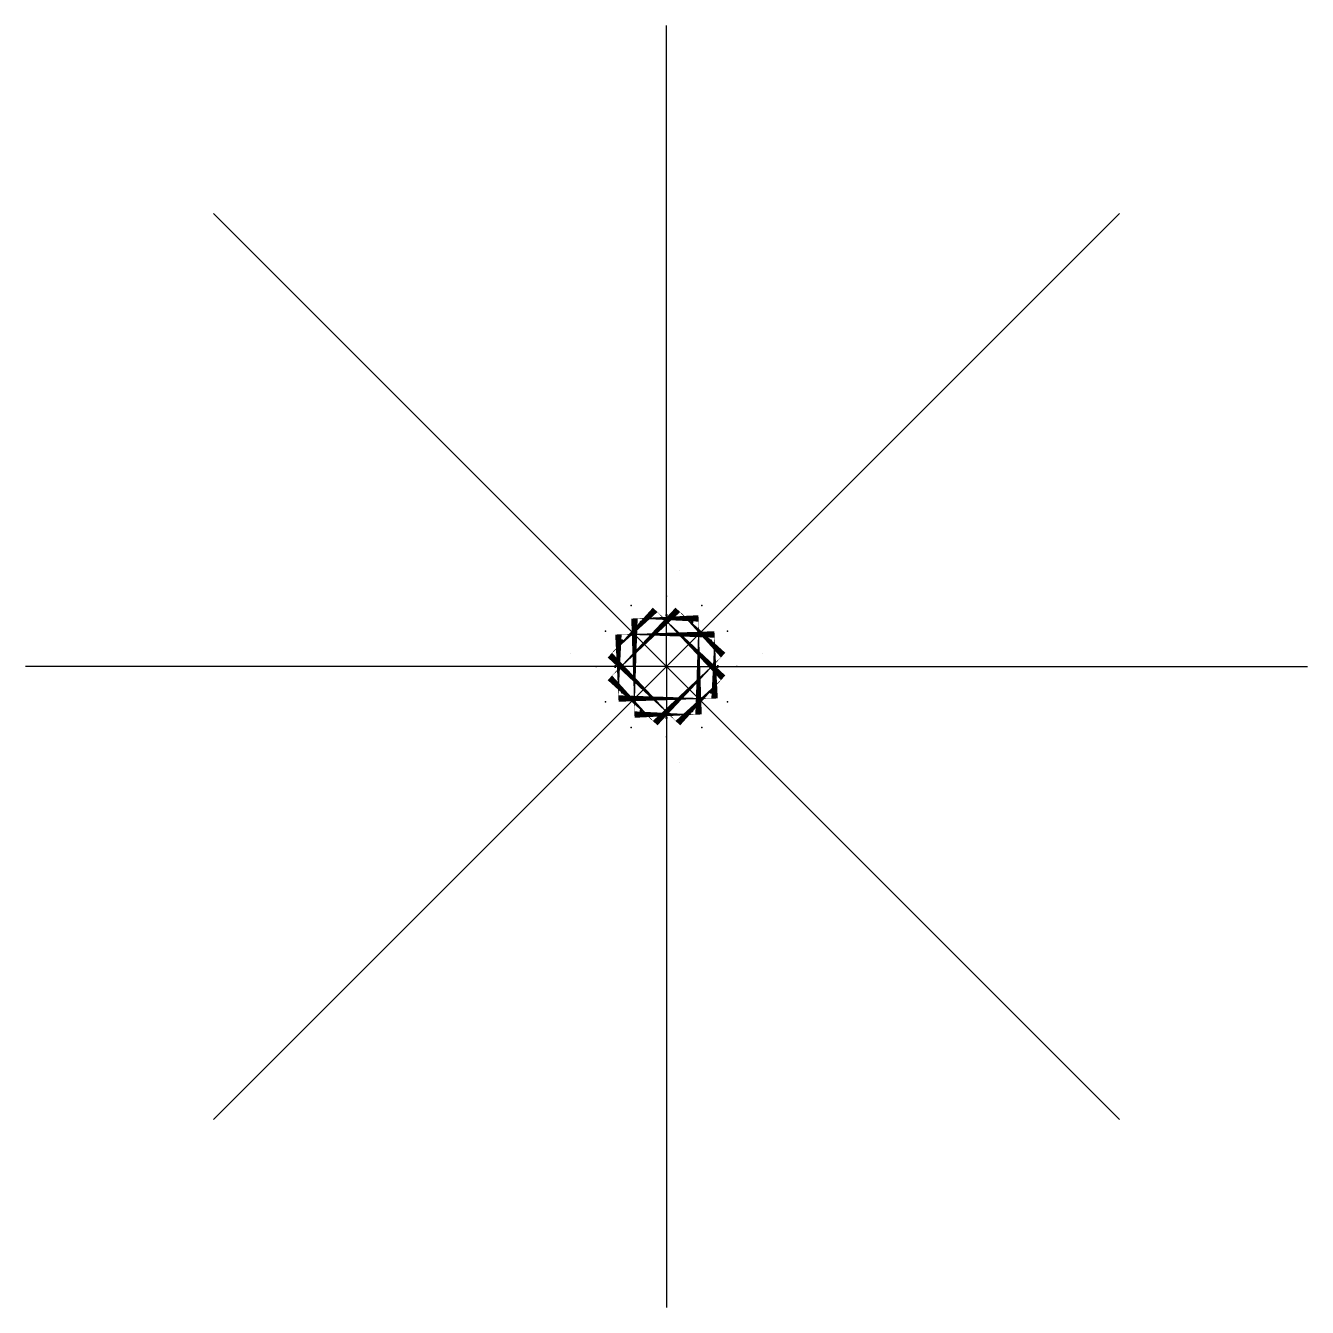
# Model space of a CAD drawing. Header units: metres. Extents: x -10 to 10, y -10 to 10.
import ezdxf

# ---------------------------------------------------------------- set-up
doc = ezdxf.new("R2010")
doc.units = ezdxf.units.M

msp = doc.modelspace()

# ---------------------------------------------------------------- linework, layer by layer
at = {"layer": 'BOLTS', "color": 3}
for points in [[(0.012, 0.8), (0.011, 0.804), (0.01, 0.807), (0.007, 0.81), (0.004, 0.811), (0, 0.812), (-0.004, 0.811), (-0.007, 0.81), (-0.01, 0.807), (-0.011, 0.804), (-0.012, 0.8), (-0.011, 0.796), (-0.01, 0.793), (-0.007, 0.79), (-0.004, 0.789), (0, 0.788), (0.004, 0.789), (0.007, 0.79), (0.01, 0.793), (0.011, 0.796), (0.012, 0.8)], [(-0.388, 0.693), (-0.389, 0.697), (-0.39, 0.7), (-0.393, 0.703), (-0.396, 0.704), (-0.4, 0.705), (-0.404, 0.704), (-0.407, 0.703), (-0.41, 0.7), (-0.411, 0.697), (-0.412, 0.693), (-0.411, 0.689), (-0.41, 0.686), (-0.407, 0.683), (-0.404, 0.681), (-0.4, 0.681), (-0.396, 0.681), (-0.393, 0.683), (-0.39, 0.686), (-0.389, 0.689), (-0.388, 0.693)], [(0.412, 0.693), (0.411, 0.697), (0.41, 0.7), (0.407, 0.703), (0.404, 0.704), (0.4, 0.705), (0.396, 0.704), (0.393, 0.703), (0.39, 0.7), (0.389, 0.697), (0.388, 0.693), (0.389, 0.689), (0.39, 0.686), (0.393, 0.683), (0.396, 0.681), (0.4, 0.681), (0.404, 0.681), (0.407, 0.683), (0.41, 0.686), (0.411, 0.689), (0.412, 0.693)], [(-0.681, 0.4), (-0.681, 0.404), (-0.683, 0.407), (-0.686, 0.41), (-0.689, 0.411), (-0.693, 0.412), (-0.697, 0.411), (-0.7, 0.41), (-0.703, 0.407), (-0.704, 0.404), (-0.705, 0.4), (-0.704, 0.396), (-0.703, 0.393), (-0.7, 0.39), (-0.697, 0.389), (-0.693, 0.388), (-0.689, 0.389), (-0.686, 0.39), (-0.683, 0.393), (-0.681, 0.396), (-0.681, 0.4)], [(0.705, 0.4), (0.704, 0.404), (0.703, 0.407), (0.7, 0.41), (0.697, 0.411), (0.693, 0.412), (0.689, 0.411), (0.686, 0.41), (0.683, 0.407), (0.681, 0.404), (0.681, 0.4), (0.681, 0.396), (0.683, 0.393), (0.686, 0.39), (0.689, 0.389), (0.693, 0.388), (0.697, 0.389), (0.7, 0.39), (0.703, 0.393), (0.704, 0.396), (0.705, 0.4)], [(-0.788, 0), (-0.789, 0.004), (-0.79, 0.007), (-0.793, 0.01), (-0.796, 0.011), (-0.8, 0.012), (-0.804, 0.011), (-0.807, 0.01), (-0.81, 0.007), (-0.811, 0.004), (-0.812, 0), (-0.811, -0.004), (-0.81, -0.007), (-0.807, -0.01), (-0.804, -0.011), (-0.8, -0.012), (-0.796, -0.011), (-0.793, -0.01), (-0.79, -0.007), (-0.789, -0.004), (-0.788, 0)], [(0.812, 0), (0.811, 0.004), (0.81, 0.007), (0.807, 0.01), (0.804, 0.011), (0.8, 0.012), (0.796, 0.011), (0.793, 0.01), (0.79, 0.007), (0.789, 0.004), (0.788, 0), (0.789, -0.004), (0.79, -0.007), (0.793, -0.01), (0.796, -0.011), (0.8, -0.012), (0.804, -0.011), (0.807, -0.01), (0.81, -0.007), (0.811, -0.004), (0.812, 0)], [(-0.681, -0.4), (-0.681, -0.396), (-0.683, -0.393), (-0.686, -0.39), (-0.689, -0.389), (-0.693, -0.388), (-0.697, -0.389), (-0.7, -0.39), (-0.703, -0.393), (-0.704, -0.396), (-0.705, -0.4), (-0.704, -0.404), (-0.703, -0.407), (-0.7, -0.41), (-0.697, -0.411), (-0.693, -0.412), (-0.689, -0.411), (-0.686, -0.41), (-0.683, -0.407), (-0.681, -0.404), (-0.681, -0.4)], [(0.705, -0.4), (0.704, -0.396), (0.703, -0.393), (0.7, -0.39), (0.697, -0.389), (0.693, -0.388), (0.689, -0.389), (0.686, -0.39), (0.683, -0.393), (0.681, -0.396), (0.681, -0.4), (0.681, -0.404), (0.683, -0.407), (0.686, -0.41), (0.689, -0.411), (0.693, -0.412), (0.697, -0.411), (0.7, -0.41), (0.703, -0.407), (0.704, -0.404), (0.705, -0.4)], [(-0.388, -0.693), (-0.389, -0.689), (-0.39, -0.686), (-0.393, -0.683), (-0.396, -0.681), (-0.4, -0.681), (-0.404, -0.681), (-0.407, -0.683), (-0.41, -0.686), (-0.411, -0.689), (-0.412, -0.693), (-0.411, -0.697), (-0.41, -0.7), (-0.407, -0.703), (-0.404, -0.704), (-0.4, -0.705), (-0.396, -0.704), (-0.393, -0.703), (-0.39, -0.7), (-0.389, -0.697), (-0.388, -0.693)], [(0.012, -0.8), (0.011, -0.796), (0.01, -0.793), (0.007, -0.79), (0.004, -0.789), (0, -0.788), (-0.004, -0.789), (-0.007, -0.79), (-0.01, -0.793), (-0.011, -0.796), (-0.012, -0.8), (-0.011, -0.804), (-0.01, -0.807), (-0.007, -0.81), (-0.004, -0.811), (0, -0.812), (0.004, -0.811), (0.007, -0.81), (0.01, -0.807), (0.011, -0.804), (0.012, -0.8)], [(0.412, -0.693), (0.411, -0.689), (0.41, -0.686), (0.407, -0.683), (0.404, -0.681), (0.4, -0.681), (0.396, -0.681), (0.393, -0.683), (0.39, -0.686), (0.389, -0.689), (0.388, -0.693), (0.389, -0.697), (0.39, -0.7), (0.393, -0.703), (0.396, -0.704), (0.4, -0.705), (0.404, -0.704), (0.407, -0.703), (0.41, -0.7), (0.411, -0.697), (0.412, -0.693)]]:
    msp.add_lwpolyline(points, dxfattribs=at)
at = {"layer": 'GUSSET_PLATES', "color": 2}
for points in [[(-0.177, 0.884, 0.1, 0, 0), (-0.884, 0.177, 0.1, 0, 0), (0.177, -0.884, 0.1, 0, 0), (0.884, -0.177, 0.1, 0, 0), (-0.177, 0.884, 0.1, 0, 0)], [(-0.884, -0.177, 0.1, 0, 0), (-0.177, -0.884, 0.1, 0, 0), (0.884, 0.177, 0.1, 0, 0), (0.177, 0.884, 0.1, 0, 0), (-0.884, -0.177, 0.1, 0, 0)], [(0.5, 0.75, 0.1, 0, 0), (-0.5, 0.75, 0.1, 0, 0), (-0.5, -0.75, 0.1, 0, 0), (0.5, -0.75, 0.1, 0, 0), (0.5, 0.75, 0.1, 0, 0)], [(-0.75, 0.5, 0.1, 0, 0), (-0.75, -0.5, 0.1, 0, 0), (0.75, -0.5, 0.1, 0, 0), (0.75, 0.5, 0.1, 0, 0), (-0.75, 0.5, 0.1, 0, 0)]]:
    msp.add_lwpolyline(points, format="xyseb", dxfattribs=at)
at = {"layer": 'MAIN_MEMBERS', "color": 1}
for q in [(0, 10), (-7.071, 7.071), (7.071, 7.071), (-10, 0), (-7.071, -7.071), (10, 0), (0, -10), (7.071, -7.071)]:
    msp.add_line((0, 0), q, dxfattribs=at)
at = {"layer": 'STIFFENERS', "color": 5}
for p, q in [((0, 1.7), (0, 1.7, 2)), ((0, 1.5), (0, 1.5, 2)), ((0.2, 1.5), (0.2, 1.5, 2)), ((-1.5, 0.2), (-1.5, 0.2, 2)), ((1.5, 0.2), (1.5, 0.2, 2)), ((-1.5, 0), (-1.5, 0, 2)), ((-1.3, 0), (-1.3, 0, 2)), ((1.5, 0), (1.5, 0, 2)), ((1.7, 0), (1.7, 0, 2)), ((0, -1.3), (0, -1.3, 2)), ((0, -1.5), (0, -1.5, 2)), ((0.2, -1.5), (0.2, -1.5, 2))]:
    msp.add_line(p, q, dxfattribs=at)
at = {"layer": 'WELDS', "color": 4}
for p in [(0, 1.1), (-0.55, 0.953), (0.55, 0.953), (-0.953, 0.55), (0.953, 0.55), (-1.1, 0), (1.1, 0), (-0.953, -0.55), (0.953, -0.55), (-0.55, -0.953), (0.55, -0.953), (0, -1.1)]:
    msp.add_point(p, dxfattribs=at)

doc.saveas('drawing.dxf')
